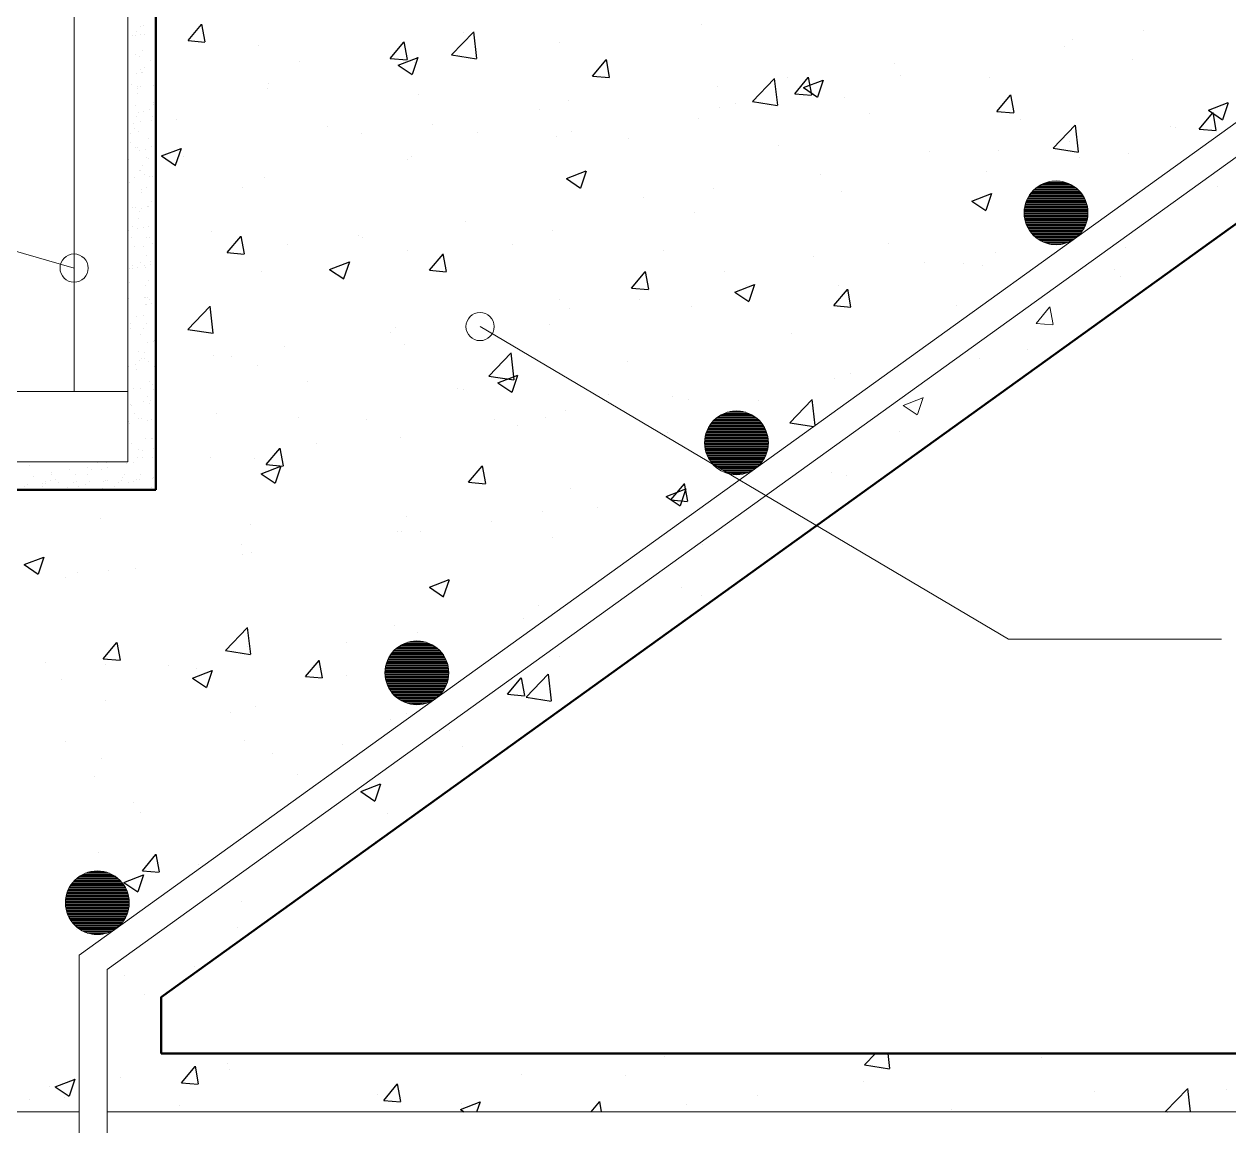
# Model space of a CAD drawing. Extents: x 233 to 569, y -241 to -74.
# Drawn here: x 542.768 to 544.905, y -166.031 to -164.076 of the extents above; entities that cross this region are included whole.
import ezdxf

# ---------------------------------------------------------------- set-up
doc = ezdxf.new("R2010")
doc.units = 0
doc.header["$MEASUREMENT"] = 0
doc.layers.get('0').update_dxf_attribs({"linetype": 'CONTINUOUS', "lineweight": 50})
for name, color, linetype, lineweight in [('AUXILIAR', 8, 'CONTINUOUS', 9), ('GRAFISMOS', 8, 'CONTINUOUS', 13), ('LINEAS', 2, 'CONTINUOUS', 20)]:
    doc.layers.add(name, color=color, linetype=linetype, lineweight=lineweight)
doc.layers.add('HATCH1', color=74, linetype='CONTINUOUS')

msp = doc.modelspace()

# ---------------------------------------------------------------- linework, layer by layer
for p, q in [((543.0111, -165.8028), (546.135, -163.5536)), ((543.0015, -164.9028), (543.0015, -164.0028)), ((541.7515, -164.9028), (543.0015, -164.9028)), ((543.0111, -165.8028), (543.0111, -165.9028)), ((543.0111, -165.9028), (546.135, -165.9028))]:
    msp.add_line(p, q)
at = {"layer": 'AUXILIAR'}
for p, q in [((542.8653, -165.7281), (546.135, -163.374)), ((542.9153, -165.7537), (546.135, -163.4356)), ((542.8565, -164.7278), (542.8565, -163.9528)), ((542.9515, -164.7278), (542.9515, -163.9528)), ((541.6109, -164.1529), (542.8565, -164.509)), ((544.5139, -165.1676), (543.5764, -164.6128)), ((544.8914, -165.1676), (544.5139, -165.1676)), ((542.8653, -165.7281), (542.8653, -167.0787)), ((542.9153, -165.7537), (542.9153, -167.0787)), ((542.8653, -166.0062), (540.3364, -166.0062)), ((546.0572, -166.0062), (542.9153, -166.0062))]:
    msp.add_line(p, q, dxfattribs=at)
at = {"layer": 'AUXILIAR', "linetype": 'Continuous'}
for p, q in [((542.9604, -164.0972), (542.9604, -164.0972)), ((542.9645, -164.0965), (542.9645, -164.0965)), ((542.9668, -164.0889), (542.9668, -164.0889)), ((542.974, -164.0795), (542.974, -164.0795)), ((542.9742, -164.0944), (542.9742, -164.0944)), ((542.979, -164.0793), (542.979, -164.0793)), ((542.9821, -164.0937), (542.9821, -164.0937)), ((542.9654, -164.1307), (542.9654, -164.1307)), ((542.9724, -164.1332), (542.9724, -164.1332)), ((542.9781, -164.1238), (542.9781, -164.1238)), ((542.9916, -164.1408), (542.9916, -164.1408)), ((542.9994, -164.132), (542.9994, -164.132)), ((542.9738, -164.1561), (542.9738, -164.1561)), ((542.9753, -164.1621), (542.9753, -164.1621)), ((542.9771, -164.1625), (542.9771, -164.1625)), ((542.9816, -164.1538), (542.9816, -164.1538)), ((542.9586, -164.1839), (542.9586, -164.1839)), ((542.9674, -164.1646), (542.9674, -164.1646)), ((542.9979, -164.1857), (542.9979, -164.1857)), ((542.9683, -164.1988), (542.9683, -164.1988)), ((542.9693, -164.187), (542.9693, -164.187)), ((542.9694, -164.1898), (542.9694, -164.1898)), ((542.9743, -164.1867), (542.9743, -164.1867)), ((542.9654, -164.2199), (542.9654, -164.2199)), ((542.9901, -164.2271), (542.9901, -164.2271)), ((542.9965, -164.2188), (542.9965, -164.2188)), ((542.9976, -164.2161), (542.9976, -164.2161)), ((542.9678, -164.2406), (542.9678, -164.2406)), ((542.9702, -164.2327), (542.9702, -164.2327)), ((542.9735, -164.2488), (542.9735, -164.2488)), ((542.98, -164.2306), (542.98, -164.2306)), ((542.9936, -164.2463), (542.9936, -164.2463)), ((542.9948, -164.2395), (542.9948, -164.2395)), ((542.9998, -164.2392), (542.9998, -164.2392)), ((542.9571, -164.2702), (542.9571, -164.2702)), ((542.9612, -164.2521), (542.9612, -164.2521)), ((542.9635, -164.2618), (542.9635, -164.2618)), ((542.9712, -164.2669), (542.9712, -164.2669)), ((542.9568, -164.2858), (542.9568, -164.2858)), ((542.9893, -164.2785), (542.9893, -164.2785)), ((542.9647, -164.2944), (542.9647, -164.2944)), ((542.9697, -164.2942), (542.9697, -164.2942)), ((542.9731, -164.3009), (542.9731, -164.3009)), ((542.9829, -164.2987), (542.9829, -164.2987)), ((542.9849, -164.3122), (542.9849, -164.3122)), ((542.9883, -164.3138), (542.9883, -164.3138)), ((542.9932, -164.2931), (542.9932, -164.2931)), ((542.9528, -164.316), (542.9528, -164.316)), ((542.972, -164.3351), (542.972, -164.3351)), ((542.9741, -164.335), (542.9741, -164.335)), ((542.9784, -164.3268), (542.9784, -164.3268)), ((542.9553, -164.3568), (542.9553, -164.3568)), ((542.9631, -164.3481), (542.9631, -164.3481)), ((542.9809, -164.3423), (542.9809, -164.3423)), ((542.9901, -164.3469), (542.9901, -164.3469)), ((542.9951, -164.3467), (542.9951, -164.3467)), ((544.5905, -164.3549), (544.6054, -164.3549)), ((542.976, -164.369), (542.976, -164.369)), ((542.9767, -164.3746), (542.9767, -164.3746)), ((542.9857, -164.3668), (542.9857, -164.3668)), ((544.5528, -164.3769), (544.6431, -164.3769)), ((544.5544, -164.3749), (544.6415, -164.3749)), ((544.5561, -164.3729), (544.6398, -164.3729)), ((544.558, -164.3709), (544.6379, -164.3709)), ((544.5602, -164.3689), (544.6358, -164.3689)), ((544.5625, -164.3669), (544.6334, -164.3669)), ((544.5651, -164.3649), (544.6308, -164.3649)), ((544.5682, -164.3629), (544.6278, -164.3629)), ((544.5716, -164.3609), (544.6243, -164.3609)), ((544.5759, -164.3589), (544.62, -164.3589)), ((544.5814, -164.3569), (544.6146, -164.3569)), ((542.9932, -164.3917), (542.9932, -164.3917)), ((544.5427, -164.3989), (544.6532, -164.3989)), ((544.5432, -164.3969), (544.6527, -164.3969)), ((544.5437, -164.3949), (544.6522, -164.3949)), ((544.5444, -164.3929), (544.6516, -164.3929)), ((544.5451, -164.3909), (544.6508, -164.3909)), ((544.5459, -164.3889), (544.65, -164.3889)), ((544.5468, -164.3869), (544.6491, -164.3869)), ((544.5478, -164.3849), (544.6482, -164.3849)), ((544.5489, -164.3829), (544.6471, -164.3829)), ((544.5501, -164.3809), (544.6459, -164.3809)), ((544.5514, -164.3789), (544.6445, -164.3789)), ((542.96, -164.4018), (542.96, -164.4018)), ((542.965, -164.4016), (542.965, -164.4016)), ((542.9723, -164.4083), (542.9723, -164.4083)), ((542.9769, -164.4031), (542.9769, -164.4031)), ((542.9868, -164.4), (542.9868, -164.4)), ((542.9886, -164.4006), (542.9886, -164.4006)), ((544.5414, -164.4089), (544.6545, -164.4089)), ((544.5414, -164.4109), (544.6545, -164.4109)), ((544.5414, -164.4129), (544.6545, -164.4129)), ((544.5415, -164.4069), (544.6544, -164.4069)), ((544.5415, -164.4149), (544.6544, -164.4149)), ((544.5417, -164.4049), (544.6542, -164.4049)), ((544.5417, -164.4169), (544.6542, -164.4169)), ((544.542, -164.4029), (544.6539, -164.4029)), ((544.542, -164.4189), (544.654, -164.4189)), ((544.5423, -164.4009), (544.6536, -164.4009)), ((544.5423, -164.4209), (544.6536, -164.4209)), ((542.9602, -164.4348), (542.9602, -164.4348)), ((542.9683, -164.4384), (542.9683, -164.4384)), ((542.9702, -164.4218), (542.9702, -164.4218)), ((542.9789, -164.4371), (542.9789, -164.4371)), ((542.9886, -164.4349), (542.9886, -164.4349)), ((543.0004, -164.4346), (543.0004, -164.4346)), ((544.5427, -164.4229), (544.6532, -164.4229)), ((544.5431, -164.4249), (544.6528, -164.4249)), ((544.5437, -164.4269), (544.6522, -164.4269)), ((544.5443, -164.4289), (544.6516, -164.4289)), ((544.545, -164.4309), (544.6509, -164.4309)), ((544.5458, -164.4329), (544.6501, -164.4329)), ((544.5467, -164.4349), (544.6492, -164.4349)), ((544.5477, -164.4369), (544.6482, -164.4369)), ((544.5488, -164.4389), (544.6471, -164.4389)), ((544.55, -164.4409), (544.646, -164.4409)), ((542.9538, -164.4431), (542.9538, -164.4431)), ((542.9585, -164.4555), (542.9585, -164.4555)), ((542.9855, -164.4543), (542.9855, -164.4543)), ((542.9905, -164.4541), (542.9905, -164.4541)), ((544.5513, -164.4429), (544.6446, -164.4429)), ((544.5527, -164.4449), (544.6432, -164.4449)), ((544.5543, -164.4469), (544.6416, -164.4469)), ((544.556, -164.4489), (544.6399, -164.4489)), ((544.5579, -164.4509), (544.638, -164.4509)), ((544.56, -164.4529), (544.6359, -164.4529)), ((544.5623, -164.4549), (544.6336, -164.4549)), ((544.5649, -164.4569), (544.6308, -164.4569)), ((544.5679, -164.4589), (544.628, -164.4589)), ((544.5714, -164.4609), (544.6245, -164.4609)), ((544.5755, -164.4629), (544.6204, -164.4629)), ((542.964, -164.4706), (542.964, -164.4706)), ((542.9798, -164.4712), (542.9798, -164.4712)), ((542.9964, -164.4648), (542.9964, -164.4648)), ((544.5809, -164.4649), (544.615, -164.4649)), ((544.5895, -164.4669), (544.6064, -164.4669)), ((542.9596, -164.5043), (542.9596, -164.5043)), ((542.9751, -164.4997), (542.9751, -164.4997)), ((542.9817, -164.5052), (542.9817, -164.5052)), ((542.985, -164.4867), (542.985, -164.4867)), ((542.9915, -164.503), (542.9915, -164.503)), ((542.9922, -164.497), (542.9922, -164.497)), ((542.9554, -164.5092), (542.9554, -164.5092)), ((542.9604, -164.509), (542.9604, -164.509)), ((542.9687, -164.5081), (542.9687, -164.5081)), ((542.9839, -164.508), (542.9839, -164.508)), ((542.952, -164.5298), (542.952, -164.5298)), ((542.9556, -164.5345), (542.9556, -164.5345)), ((542.9827, -164.5394), (542.9827, -164.5394)), ((542.9877, -164.5307), (542.9877, -164.5307)), ((542.9538, -164.5629), (542.9538, -164.5629)), ((542.9808, -164.5617), (542.9808, -164.5617)), ((542.9838, -164.5608), (542.9838, -164.5608)), ((542.9858, -164.5615), (542.9858, -164.5615)), ((542.9899, -164.5647), (542.9899, -164.5647)), ((542.9999, -164.5517), (542.9999, -164.5517)), ((542.9836, -164.573), (542.9836, -164.573)), ((542.9846, -164.5733), (542.9846, -164.5733)), ((542.9944, -164.5711), (542.9944, -164.5711)), ((542.9569, -164.6078), (542.9569, -164.6078)), ((542.9669, -164.5947), (542.9669, -164.5947)), ((542.9795, -164.5931), (542.9795, -164.5931)), ((542.9856, -164.6075), (542.9856, -164.6075)), ((542.9557, -164.6164), (542.9557, -164.6164)), ((542.9751, -164.6268), (542.9751, -164.6268)), ((542.9793, -164.6154), (542.9793, -164.6154)), ((542.9875, -164.6414), (542.9875, -164.6414)), ((542.9972, -164.6393), (542.9972, -164.6393)), ((542.9984, -164.6379), (542.9984, -164.6379)), ((542.9711, -164.6569), (542.9711, -164.6569)), ((542.9718, -164.6727), (542.9718, -164.6727)), ((542.9761, -164.6692), (542.9761, -164.6692)), ((542.9811, -164.6689), (542.9811, -164.6689)), ((542.9818, -164.6597), (542.9818, -164.6597)), ((542.9884, -164.6756), (542.9884, -164.6756)), ((542.9533, -164.6834), (542.9533, -164.6834)), ((542.9654, -164.681), (542.9654, -164.681)), ((542.9669, -164.6891), (542.9669, -164.6891)), ((542.9993, -164.6833), (542.9993, -164.6833)), ((542.9904, -164.7095), (542.9904, -164.7095)), ((542.995, -164.7155), (542.995, -164.7155)), ((543.0001, -164.7074), (543.0001, -164.7074)), ((542.9625, -164.7228), (542.9625, -164.7228)), ((542.9746, -164.7228), (542.9746, -164.7228)), ((542.9867, -164.7376), (542.9867, -164.7376)), ((542.9966, -164.7246), (542.9966, -164.7246)), ((542.9562, -164.7515), (542.9562, -164.7515)), ((542.9585, -164.753), (542.9585, -164.753)), ((542.9803, -164.746), (542.9803, -164.746)), ((542.9906, -164.7492), (542.9906, -164.7492)), ((542.9913, -164.7437), (542.9913, -164.7437)), ((542.9536, -164.7807), (542.9536, -164.7807)), ((542.9636, -164.7677), (542.9636, -164.7677)), ((542.9715, -164.7766), (542.9715, -164.7766)), ((542.9765, -164.7764), (542.9765, -164.7764)), ((542.9866, -164.7793), (542.9866, -164.7793)), ((542.9932, -164.7776), (542.9932, -164.7776)), ((543.0001, -164.7753), (543.0001, -164.7753)), ((543.9877, -164.7829), (544.0747, -164.7829)), ((543.9894, -164.7809), (544.073, -164.7809)), ((543.9913, -164.7789), (544.071, -164.7789)), ((543.9935, -164.7769), (544.0689, -164.7769)), ((543.9958, -164.7749), (544.0666, -164.7749)), ((543.9985, -164.7729), (544.0639, -164.7729)), ((544.0015, -164.7709), (544.0609, -164.7709)), ((544.005, -164.7689), (544.0574, -164.7689)), ((544.0093, -164.7669), (544.0531, -164.7669)), ((544.0148, -164.7649), (544.0476, -164.7649)), ((544.0243, -164.7629), (544.0381, -164.7629)), ((542.9542, -164.7852), (542.9542, -164.7852)), ((543.9764, -164.8049), (544.086, -164.8049)), ((543.977, -164.8029), (544.0854, -164.8029)), ((543.9776, -164.8009), (544.0848, -164.8009)), ((543.9783, -164.7989), (544.084, -164.7989)), ((543.9791, -164.7969), (544.0832, -164.7969)), ((543.98, -164.7949), (544.0823, -164.7949)), ((543.981, -164.7929), (544.0814, -164.7929)), ((543.9821, -164.7909), (544.0803, -164.7909)), ((543.9833, -164.7889), (544.0791, -164.7889)), ((543.9847, -164.7869), (544.0777, -164.7869)), ((543.9861, -164.7849), (544.0763, -164.7849)), ((542.959, -164.8196), (542.959, -164.8196)), ((542.9824, -164.8116), (542.9824, -164.8116)), ((542.9942, -164.8118), (542.9942, -164.8118)), ((542.9951, -164.8109), (542.9951, -164.8109)), ((543.9746, -164.8189), (544.0878, -164.8189)), ((543.9747, -164.8169), (544.0877, -164.8169)), ((543.9747, -164.8209), (544.0877, -164.8209)), ((543.9748, -164.8149), (544.0876, -164.8149)), ((543.9748, -164.8229), (544.0876, -164.8229)), ((543.9749, -164.8249), (544.0875, -164.8249)), ((543.975, -164.8129), (544.0874, -164.8129)), ((543.9752, -164.8109), (544.0872, -164.8109)), ((543.9752, -164.8269), (544.0872, -164.8269)), ((543.9755, -164.8089), (544.0868, -164.8089)), ((543.9759, -164.8069), (544.0864, -164.8069)), ((542.9685, -164.8456), (542.9685, -164.8456)), ((542.97, -164.8303), (542.97, -164.8303)), ((542.9779, -164.8453), (542.9779, -164.8453)), ((542.9785, -164.8326), (542.9785, -164.8326)), ((542.9961, -164.8458), (542.9961, -164.8458)), ((542.9969, -164.8291), (542.9969, -164.8291)), ((543.9755, -164.8289), (544.0869, -164.8289)), ((543.9759, -164.8309), (544.0865, -164.8309)), ((543.9764, -164.8329), (544.086, -164.8329)), ((543.9769, -164.8349), (544.0855, -164.8349)), ((543.9775, -164.8369), (544.0849, -164.8369)), ((543.9782, -164.8389), (544.0842, -164.8389)), ((543.979, -164.8409), (544.0834, -164.8409)), ((543.9799, -164.8429), (544.0825, -164.8429)), ((543.9809, -164.8449), (544.0815, -164.8449)), ((543.982, -164.8469), (544.0804, -164.8469)), ((542.7685, -164.8532), (542.7685, -164.8532)), ((542.7774, -164.8599), (542.7774, -164.8599)), ((542.8332, -164.8533), (542.8332, -164.8533)), ((542.8488, -164.866), (542.8488, -164.866)), ((542.8809, -164.8623), (542.8809, -164.8623)), ((542.8875, -164.8669), (542.8875, -164.8669)), ((542.8975, -164.8539), (542.8975, -164.8539)), ((542.9053, -164.8659), (542.9053, -164.8659)), ((542.9135, -164.8549), (542.9135, -164.8549)), ((542.9151, -164.8637), (542.9151, -164.8637)), ((542.9502, -164.8559), (542.9502, -164.8559)), ((542.9621, -164.854), (542.9621, -164.854)), ((543.9832, -164.8489), (544.0792, -164.8489)), ((543.9845, -164.8509), (544.0779, -164.8509)), ((543.9859, -164.8529), (544.0765, -164.8529)), ((543.9874, -164.8549), (544.0749, -164.8549)), ((543.9892, -164.8569), (544.0732, -164.8569)), ((543.9923, -164.8589), (544.0713, -164.8589)), ((543.9957, -164.8609), (544.0692, -164.8609)), ((543.9991, -164.8629), (544.0669, -164.8629)), ((544.0025, -164.8649), (544.0642, -164.8649)), ((544.0058, -164.8669), (544.0613, -164.8669)), ((544.0092, -164.8689), (544.0579, -164.8689)), ((542.7838, -164.8793), (542.7838, -164.8793)), ((542.8052, -164.8911), (542.8052, -164.8911)), ((542.8065, -164.8881), (542.8065, -164.8881)), ((542.8145, -164.886), (542.8145, -164.886)), ((542.8164, -164.8719), (542.8164, -164.8719)), ((542.8165, -164.8751), (542.8165, -164.8751)), ((542.8243, -164.8839), (542.8243, -164.8839)), ((542.8288, -164.89), (542.8288, -164.89)), ((542.8557, -164.8889), (542.8557, -164.8889)), ((542.8594, -164.8761), (542.8594, -164.8761)), ((542.8607, -164.8886), (542.8607, -164.8886)), ((542.8811, -164.8752), (542.8811, -164.8752)), ((542.8843, -164.8876), (542.8843, -164.8876)), ((542.909, -164.8886), (542.909, -164.8886)), ((542.9113, -164.8864), (542.9113, -164.8864)), ((542.9163, -164.8862), (542.9163, -164.8862)), ((542.9354, -164.8887), (542.9354, -164.8887)), ((542.9399, -164.8852), (542.9399, -164.8852)), ((542.9416, -164.8813), (542.9416, -164.8813)), ((542.9454, -164.8757), (542.9454, -164.8757)), ((542.9521, -164.8899), (542.9521, -164.8899)), ((542.9619, -164.8877), (542.9619, -164.8877)), ((542.9668, -164.884), (542.9668, -164.884)), ((542.9718, -164.8838), (542.9718, -164.8838)), ((542.974, -164.8754), (542.974, -164.8754)), ((542.9954, -164.8828), (542.9954, -164.8828)), ((542.9971, -164.8799), (542.9971, -164.8799)), ((544.0126, -164.8709), (544.0538, -164.8709)), ((544.016, -164.8729), (544.0485, -164.8729)), ((544.0223, -164.8749), (544.0401, -164.8749)), ((542.7686, -164.8962), (542.7686, -164.8962)), ((542.7732, -164.8925), (542.7732, -164.8925)), ((542.8001, -164.8964), (542.8001, -164.8964)), ((542.8002, -164.8913), (542.8002, -164.8913)), ((542.8445, -164.8983), (542.8445, -164.8983)), ((542.8644, -164.8969), (542.8644, -164.8969)), ((542.8769, -164.8924), (542.8769, -164.8924)), ((542.9063, -164.9001), (542.9063, -164.9001)), ((542.929, -164.8971), (542.929, -164.8971)), ((542.9934, -164.8976), (542.9934, -164.8976)), ((543.4227, -165.1889), (543.5061, -165.1889)), ((543.4247, -165.1869), (543.5042, -165.1869)), ((543.4268, -165.1849), (543.5021, -165.1849)), ((543.4292, -165.1829), (543.4997, -165.1829)), ((543.4318, -165.1809), (543.497, -165.1809)), ((543.4349, -165.1789), (543.494, -165.1789)), ((543.4384, -165.1769), (543.4905, -165.1769)), ((543.4427, -165.1749), (543.4862, -165.1749)), ((543.4483, -165.1729), (543.4806, -165.1729)), ((543.4582, -165.1709), (543.4707, -165.1709)), ((543.4102, -165.2109), (543.5186, -165.2109)), ((543.4109, -165.2089), (543.518, -165.2089)), ((543.4116, -165.2069), (543.5173, -165.2069)), ((543.4124, -165.2049), (543.5164, -165.2049)), ((543.4133, -165.2029), (543.5155, -165.2029)), ((543.4143, -165.2009), (543.5146, -165.2009)), ((543.4154, -165.1989), (543.5135, -165.1989)), ((543.4166, -165.1969), (543.5122, -165.1969)), ((543.4179, -165.1949), (543.5109, -165.1949)), ((543.4194, -165.1929), (543.5095, -165.1929)), ((543.421, -165.1909), (543.5079, -165.1909)), ((543.4079, -165.2249), (543.5209, -165.2249)), ((543.4079, -165.2269), (543.521, -165.2269)), ((543.4079, -165.2289), (543.521, -165.2289)), ((543.408, -165.2229), (543.5208, -165.2229)), ((543.408, -165.2309), (543.5209, -165.2309)), ((543.4082, -165.2209), (543.5206, -165.2209)), ((543.4082, -165.2329), (543.5207, -165.2329)), ((543.4085, -165.2189), (543.5204, -165.2189)), ((543.4088, -165.2169), (543.5201, -165.2169)), ((543.4092, -165.2149), (543.5197, -165.2149)), ((543.4097, -165.2129), (543.5192, -165.2129)), ((543.4084, -165.2349), (543.5205, -165.2349)), ((543.4087, -165.2369), (543.5201, -165.2369)), ((543.4091, -165.2389), (543.5198, -165.2389)), ((543.4096, -165.2409), (543.5193, -165.2409)), ((543.4101, -165.2429), (543.5187, -165.2429)), ((543.4107, -165.2449), (543.5181, -165.2449)), ((543.4114, -165.2469), (543.5174, -165.2469)), ((543.4122, -165.2489), (543.5166, -165.2489)), ((543.4131, -165.2509), (543.5157, -165.2509)), ((543.4141, -165.2529), (543.5148, -165.2529)), ((543.4152, -165.2549), (543.5137, -165.2549)), ((543.4163, -165.2569), (543.5125, -165.2569)), ((543.4176, -165.2589), (543.5112, -165.2589)), ((543.4191, -165.2609), (543.5098, -165.2609)), ((543.4206, -165.2629), (543.5082, -165.2629)), ((543.4223, -165.2649), (543.5065, -165.2649)), ((543.4242, -165.2669), (543.5046, -165.2669)), ((543.4263, -165.2689), (543.5026, -165.2689)), ((543.4286, -165.2709), (543.5002, -165.2709)), ((543.4312, -165.2729), (543.4975, -165.2729)), ((543.4342, -165.2749), (543.4947, -165.2749)), ((543.4376, -165.2769), (543.4913, -165.2769)), ((543.4417, -165.2789), (543.4872, -165.2789)), ((543.4469, -165.2809), (543.4819, -165.2809)), ((543.4551, -165.2829), (543.4738, -165.2829)), ((542.858, -165.5949), (542.9374, -165.5949)), ((542.8601, -165.5929), (542.9352, -165.5929)), ((542.8625, -165.5909), (542.9329, -165.5909)), ((542.8651, -165.5889), (542.9302, -165.5889)), ((542.8682, -165.5869), (542.9271, -165.5869)), ((542.8718, -165.5849), (542.9236, -165.5849)), ((542.8761, -165.5829), (542.9192, -165.5829)), ((542.8818, -165.5809), (542.9136, -165.5809)), ((542.8921, -165.5789), (542.9033, -165.5789)), ((542.8441, -165.6169), (542.9512, -165.6169)), ((542.8449, -165.6149), (542.9505, -165.6149)), ((542.8457, -165.6129), (542.9497, -165.6129)), ((542.8466, -165.6109), (542.9487, -165.6109)), ((542.8476, -165.6089), (542.9477, -165.6089)), ((542.8487, -165.6069), (542.9466, -165.6069)), ((542.8499, -165.6049), (542.9454, -165.6049)), ((542.8512, -165.6029), (542.9441, -165.6029)), ((542.8527, -165.6009), (542.9427, -165.6009)), ((542.8543, -165.5989), (542.9411, -165.5989)), ((542.856, -165.5969), (542.9393, -165.5969)), ((542.8411, -165.6329), (542.9542, -165.6329)), ((542.8411, -165.6349), (542.9542, -165.6349)), ((542.8411, -165.6369), (542.9542, -165.6369)), ((542.8412, -165.6389), (542.9541, -165.6389)), ((542.8413, -165.6309), (542.9541, -165.6309)), ((542.8415, -165.6289), (542.9539, -165.6289)), ((542.8417, -165.6269), (542.9536, -165.6269)), ((542.842, -165.6249), (542.9533, -165.6249)), ((542.8425, -165.6229), (542.9529, -165.6229)), ((542.8429, -165.6209), (542.9524, -165.6209)), ((542.8435, -165.6189), (542.9518, -165.6189)), ((542.8414, -165.6409), (542.9539, -165.6409)), ((542.8416, -165.6429), (542.9537, -165.6429)), ((542.8419, -165.6449), (542.9534, -165.6449)), ((542.8423, -165.6469), (542.953, -165.6469)), ((542.8428, -165.6489), (542.9525, -165.6489)), ((542.8433, -165.6509), (542.952, -165.6509)), ((542.8439, -165.6529), (542.9514, -165.6529)), ((542.8446, -165.6549), (542.9507, -165.6549)), ((542.8454, -165.6569), (542.9499, -165.6569)), ((542.8463, -165.6589), (542.949, -165.6589)), ((542.8473, -165.6609), (542.948, -165.6609)), ((542.8484, -165.6629), (542.947, -165.6629)), ((542.8495, -165.6649), (542.9458, -165.6649)), ((542.8508, -165.6669), (542.9445, -165.6669)), ((542.8522, -165.6689), (542.9431, -165.6689)), ((542.8538, -165.6709), (542.9415, -165.6709)), ((542.8555, -165.6729), (542.9398, -165.6729)), ((542.8574, -165.6749), (542.9379, -165.6749)), ((542.8595, -165.6769), (542.9359, -165.6769)), ((542.8618, -165.6789), (542.9336, -165.6789)), ((542.8644, -165.6809), (542.9308, -165.6809)), ((542.8673, -165.6829), (542.928, -165.6829)), ((542.8707, -165.6849), (542.9246, -165.6849)), ((542.8748, -165.6869), (542.9206, -165.6869)), ((542.8799, -165.6889), (542.9154, -165.6889)), ((542.8879, -165.6909), (542.9074, -165.6909))]:
    msp.add_line(p, q, dxfattribs=at)
at = {"layer": 'AUXILIAR', "color": 1}
msp.add_line((542.8565, -164.7278), (542.0558, -164.7278), dxfattribs=at)
at = {"layer": 'AUXILIAR'}
for centre in [(544.598, -164.411), (544.0312, -164.8191), (543.4644, -165.2272), (542.8977, -165.6352)]:
    msp.add_circle(centre, 0.0566, dxfattribs=at)
for centre, start, end in [((542.8565, -164.509), 0, 180), ((542.8565, -164.509), 180, 0), ((543.5764, -164.6128), 0, 180), ((543.5764, -164.6128), 180, 0)]:
    msp.add_arc(centre, 0.025, start, end, dxfattribs=at)
at = {"layer": 'GRAFISMOS', "color": 72, "linetype": 'Continuous'}
for p, q in [((544.8844, -164.3648), (544.8844, -164.3648)), ((544.7205, -164.4719), (544.7205, -164.4719)), ((544.7016, -164.5117), (544.7016, -164.5117)), ((544.7126, -164.5246), (544.7126, -164.5246)), ((544.5625, -164.6071), (544.5866, -164.5784)), ((544.593, -164.6092), (544.5872, -164.5779)), ((544.5625, -164.6071), (544.5924, -164.6097)), ((544.5475, -164.6541), (544.5475, -164.6541)), ((544.4619, -164.6703), (544.4619, -164.6703)), ((544.3267, -164.7528), (544.3617, -164.7394)), ((544.3521, -164.7691), (544.3623, -164.7389)), ((544.3267, -164.7528), (544.3516, -164.7696)), ((544.3374, -164.7559), (544.3374, -164.7559)), ((544.3204, -164.7997), (544.3204, -164.7997)), ((544.1991, -164.872), (544.1991, -164.872)), ((544.2266, -164.8763), (544.2266, -164.8763))]:
    msp.add_line(p, q, dxfattribs=at)
at = {"layer": 'HATCH1', "linetype": 'Continuous'}
for p, q in [((543.0586, -164.1055), (543.0827, -164.0768)), ((543.0891, -164.1076), (543.0833, -164.0763)), ((543.9698, -164.0772), (543.9698, -164.0772)), ((543.5258, -164.1308), (543.5647, -164.0902)), ((543.5477, -164.0917), (543.5477, -164.0917)), ((543.5708, -164.1374), (543.5652, -164.0899)), ((544.7527, -164.0874), (544.7527, -164.0874)), ((543.0586, -164.1055), (543.0885, -164.1081)), ((543.1827, -164.1142), (543.1827, -164.1142)), ((543.4173, -164.1369), (543.4414, -164.1082)), ((543.4477, -164.139), (543.4419, -164.1077)), ((543.7173, -164.1092), (543.7173, -164.1092)), ((544.6134, -164.1165), (544.6134, -164.1165)), ((544.6276, -164.1039), (544.6276, -164.1039)), ((543.2561, -164.1417), (543.2561, -164.1417)), ((543.4173, -164.1369), (543.4472, -164.1395)), ((543.4313, -164.1489), (543.4664, -164.1354)), ((543.4568, -164.1652), (543.4669, -164.1349)), ((543.5258, -164.1308), (543.5702, -164.1377)), ((543.7759, -164.1683), (543.8, -164.1395)), ((543.8063, -164.1704), (543.8005, -164.139)), ((544.7327, -164.139), (544.7327, -164.139)), ((543.4313, -164.1489), (543.4562, -164.1657)), ((543.4605, -164.1444), (543.4605, -164.1444)), ((544.3118, -164.1455), (544.3118, -164.1455)), ((543.2008, -164.1819), (543.2008, -164.1819)), ((543.7759, -164.1683), (543.8058, -164.1709)), ((544.0594, -164.2135), (544.0983, -164.173)), ((544.1044, -164.2201), (544.0989, -164.1726)), ((544.1224, -164.1704), (544.1224, -164.1704)), ((544.1345, -164.1996), (544.1586, -164.1709)), ((544.1499, -164.1889), (544.1849, -164.1755)), ((544.165, -164.2018), (544.1592, -164.1704)), ((544.1753, -164.2052), (544.1855, -164.175)), ((544.3218, -164.1666), (544.3218, -164.1666)), ((544.4801, -164.171), (544.4801, -164.171)), ((543.1996, -164.1898), (543.1996, -164.1898)), ((543.4666, -164.2011), (543.4666, -164.2011)), ((543.9972, -164.1869), (543.9972, -164.1869)), ((544.1345, -164.1996), (544.1644, -164.2023)), ((544.1499, -164.1889), (544.1748, -164.2057)), ((544.2234, -164.2062), (544.2234, -164.2062)), ((544.4932, -164.231), (544.5173, -164.2023)), ((544.5236, -164.2331), (544.5178, -164.2018)), ((543.6815, -164.2285), (543.6815, -164.2285)), ((543.7335, -164.2124), (543.7335, -164.2124)), ((544.0004, -164.2237), (544.0004, -164.2237)), ((544.0302, -164.2166), (544.0302, -164.2166)), ((544.0594, -164.2135), (544.1038, -164.2204)), ((544.8685, -164.229), (544.9035, -164.2155)), ((544.8939, -164.2452), (544.904, -164.215)), ((543.0382, -164.2457), (543.0382, -164.2457)), ((543.9637, -164.2437), (543.9637, -164.2437)), ((544.2673, -164.2349), (544.2673, -164.2349)), ((544.4932, -164.231), (544.523, -164.2336)), ((544.5342, -164.2462), (544.5342, -164.2462)), ((544.8518, -164.2624), (544.8759, -164.2337)), ((544.8685, -164.229), (544.8933, -164.2457)), ((544.8822, -164.2645), (544.8764, -164.2332)), ((543.3051, -164.257), (543.3051, -164.257)), ((543.3669, -164.2699), (543.3669, -164.2699)), ((543.4921, -164.2534), (543.4921, -164.2534)), ((543.572, -164.2683), (543.572, -164.2683)), ((543.7387, -164.2667), (543.7387, -164.2667)), ((544.593, -164.2963), (544.6319, -164.2557)), ((544.638, -164.3029), (544.6325, -164.2554)), ((544.8011, -164.2575), (544.8011, -164.2575)), ((544.8106, -164.2597), (544.8106, -164.2597)), ((544.8518, -164.2624), (544.8817, -164.265)), ((543.7112, -164.2757), (543.7112, -164.2757)), ((543.8389, -164.2796), (543.8389, -164.2796)), ((544.1058, -164.2908), (544.1058, -164.2908)), ((544.6212, -164.2846), (544.6212, -164.2846)), ((543.0112, -164.3101), (543.0462, -164.2967)), ((543.0112, -164.3101), (543.0361, -164.3269)), ((543.0366, -164.3264), (543.0468, -164.2962)), ((543.0512, -164.3115), (543.0512, -164.3115)), ((543.4545, -164.3109), (543.4545, -164.3109)), ((544.3727, -164.3021), (544.3727, -164.3021)), ((544.496, -164.3011), (544.496, -164.3011)), ((544.593, -164.2963), (544.6375, -164.3032)), ((544.6396, -164.3134), (544.6396, -164.3134)), ((544.7266, -164.3054), (544.7266, -164.3054)), ((543.4471, -164.3167), (543.4471, -164.3167)), ((543.1948, -164.3484), (543.1948, -164.3484)), ((543.7298, -164.3502), (543.7648, -164.3367)), ((543.7298, -164.3502), (543.7547, -164.367)), ((543.7552, -164.3665), (543.7653, -164.3362)), ((544.1802, -164.3427), (544.1802, -164.3427)), ((544.4741, -164.3374), (544.4741, -164.3374)), ((543.1555, -164.3668), (543.1555, -164.3668)), ((543.9909, -164.3676), (543.9909, -164.3676)), ((544.2173, -164.3726), (544.2173, -164.3726)), ((544.4484, -164.3902), (544.4834, -164.3768)), ((544.4738, -164.4065), (544.4839, -164.3763)), ((543.8657, -164.3841), (543.8657, -164.3841)), ((544.4484, -164.3902), (544.4732, -164.407)), ((543.9576, -164.4101), (543.9576, -164.4101)), ((543.5499, -164.4257), (543.5499, -164.4257)), ((543.7051, -164.4421), (543.7051, -164.4421)), ((543.1002, -164.444), (543.1002, -164.444)), ((543.128, -164.4816), (543.1521, -164.4529)), ((543.1584, -164.4837), (543.1527, -164.4524)), ((543.3606, -164.4506), (543.3606, -164.4506)), ((543.3671, -164.4553), (543.3671, -164.4553)), ((543.128, -164.4816), (543.1579, -164.4842)), ((543.2354, -164.4671), (543.2354, -164.4671)), ((543.4484, -164.4773), (543.4484, -164.4773)), ((543.4866, -164.513), (543.5108, -164.4843)), ((543.5171, -164.5151), (543.5113, -164.4838)), ((543.634, -164.4665), (543.634, -164.4665)), ((543.9009, -164.4778), (543.9009, -164.4778)), ((544.3012, -164.4649), (544.3012, -164.4649)), ((544.4897, -164.4819), (544.4897, -164.4819)), ((543.3097, -164.5115), (543.3447, -164.498)), ((543.3351, -164.5277), (543.3452, -164.4975)), ((544.1678, -164.4891), (544.1678, -164.4891)), ((544.3645, -164.4983), (544.3645, -164.4983)), ((544.4347, -164.5004), (544.4347, -164.5004)), ((544.468, -164.5039), (544.468, -164.5039)), ((543.1887, -164.5148), (543.1887, -164.5148)), ((543.3097, -164.5115), (543.3346, -164.5282)), ((543.4866, -164.513), (543.5165, -164.5156)), ((543.8453, -164.5444), (543.8694, -164.5156)), ((543.8757, -164.5465), (543.8699, -164.5151)), ((544.0096, -164.5149), (544.0096, -164.5149)), ((543.8453, -164.5444), (543.8752, -164.547)), ((544.0283, -164.5515), (544.0633, -164.5381)), ((544.0487, -164.5399), (544.0487, -164.5399)), ((544.0537, -164.5678), (544.0638, -164.5376)), ((544.2039, -164.5757), (544.228, -164.547)), ((544.2113, -164.5391), (544.2113, -164.5391)), ((544.2343, -164.5779), (544.2285, -164.5465)), ((543.718, -164.565), (543.718, -164.565)), ((543.8593, -164.5648), (543.8593, -164.5648)), ((544.0283, -164.5515), (544.0531, -164.5683)), ((543.0584, -164.6178), (543.0974, -164.5773)), ((543.1034, -164.6244), (543.0979, -164.5769)), ((543.7342, -164.5813), (543.7342, -164.5813)), ((543.9516, -164.5766), (543.9516, -164.5766)), ((544.2039, -164.5757), (544.2338, -164.5784)), ((544.421, -164.5747), (544.421, -164.5747)), ((543.699, -164.6086), (543.699, -164.6086)), ((543.0584, -164.6178), (543.1029, -164.6247)), ((543.4184, -164.6229), (543.4184, -164.6229)), ((543.4264, -164.6151), (543.4264, -164.6151)), ((544.1294, -164.6247), (544.1294, -164.6247)), ((543.229, -164.6478), (543.229, -164.6478)), ((543.4423, -164.6438), (543.4423, -164.6438)), ((543.1039, -164.6643), (543.1039, -164.6643)), ((543.1348, -164.6651), (543.1348, -164.6651)), ((543.592, -164.7006), (543.631, -164.66)), ((543.6371, -164.7072), (543.6315, -164.6597)), ((543.8378, -164.6748), (543.8378, -164.6748)), ((543.1826, -164.6813), (543.1826, -164.6813)), ((544.233, -164.6955), (544.233, -164.6955)), ((543.0028, -164.6995), (543.0028, -164.6995)), ((543.2697, -164.7108), (543.2697, -164.7108)), ((543.592, -164.7006), (543.6365, -164.7075)), ((543.6081, -164.7128), (543.6432, -164.6993)), ((543.6081, -164.7128), (543.633, -164.7295)), ((543.6336, -164.729), (543.6437, -164.6988)), ((544.2052, -164.7055), (544.2052, -164.7055)), ((543.5366, -164.722), (543.5366, -164.722)), ((543.5462, -164.7248), (543.5462, -164.7248)), ((543.8035, -164.7333), (543.8035, -164.7333)), ((543.9172, -164.7371), (543.9172, -164.7371)), ((543.7278, -164.762), (543.7278, -164.762)), ((543.9455, -164.743), (543.9455, -164.743)), ((544.0704, -164.7446), (544.0704, -164.7446)), ((544.1257, -164.7834), (544.1646, -164.7428)), ((544.1705, -164.7884), (544.1652, -164.7425)), ((543.1082, -164.7667), (543.1082, -164.7667)), ((543.2546, -164.7749), (543.2546, -164.7749)), ((543.3751, -164.7779), (543.3751, -164.7779)), ((543.6026, -164.7785), (543.6026, -164.7785)), ((543.6929, -164.775), (543.6929, -164.775)), ((544.1257, -164.7834), (544.1683, -164.79)), ((543.642, -164.7892), (543.642, -164.7892)), ((543.909, -164.8005), (543.909, -164.8005)), ((543.2869, -164.8201), (543.2869, -164.8201)), ((543.4362, -164.8102), (543.4362, -164.8102)), ((543.0975, -164.845), (543.0975, -164.845)), ((543.1765, -164.8477), (543.1765, -164.8477)), ((543.1974, -164.8577), (543.2215, -164.829)), ((543.2278, -164.8598), (543.222, -164.8285)), ((543.188, -164.874), (543.223, -164.8606)), ((543.1974, -164.8577), (543.2273, -164.8603)), ((543.2134, -164.8903), (543.2236, -164.8601)), ((543.556, -164.8891), (543.5801, -164.8604)), ((543.5864, -164.8912), (543.5807, -164.8599)), ((543.188, -164.874), (543.2129, -164.8908)), ((543.556, -164.8891), (543.5859, -164.8917)), ((543.7372, -164.8998), (543.7372, -164.8998)), ((543.9066, -164.9141), (543.9416, -164.9006)), ((543.9147, -164.9205), (543.9388, -164.8917)), ((543.932, -164.9303), (543.9421, -164.9001)), ((543.9451, -164.9226), (543.9393, -164.8912)), ((543.9394, -164.9095), (543.9394, -164.9095)), ((543.9066, -164.9141), (543.9315, -164.9308)), ((543.9147, -164.9205), (543.9445, -164.9231)), ((542.9033, -164.9536), (542.9033, -164.9536)), ((543.4456, -164.9499), (543.4456, -164.9499)), ((543.6869, -164.9415), (543.6869, -164.9415)), ((543.7856, -164.9343), (543.7856, -164.9343)), ((543.1702, -164.9649), (543.1702, -164.9649)), ((543.4371, -164.9762), (543.4371, -164.9762)), ((543.4711, -164.9757), (543.4711, -164.9757)), ((543.5963, -164.9592), (543.5963, -164.9592)), ((543.4301, -164.9767), (543.4301, -164.9767)), ((543.7041, -164.9875), (543.7041, -164.9875)), ((543.154, -164.9999), (543.154, -164.9999)), ((543.1553, -165.0173), (543.1553, -165.0173)), ((543.1704, -165.0142), (543.1704, -165.0142)), ((543.971, -164.9988), (543.971, -164.9988)), ((542.7679, -165.0353), (542.8029, -165.0219)), ((542.7679, -165.0353), (542.7928, -165.0521)), ((542.7933, -165.0516), (542.8035, -165.0214)), ((542.8408, -165.0587), (542.8408, -165.0587)), ((542.8624, -165.05), (542.8624, -165.05)), ((542.9179, -165.0462), (542.9179, -165.0462)), ((542.966, -165.0422), (542.966, -165.0422)), ((543.4865, -165.0753), (543.5215, -165.0619)), ((543.5119, -165.0916), (543.522, -165.0614)), ((543.4865, -165.0753), (543.5114, -165.0921)), ((543.9333, -165.0759), (543.9333, -165.0759)), ((543.9699, -165.0899), (543.9699, -165.0899)), ((543.6808, -165.1079), (543.6808, -165.1079)), ((543.1247, -165.1877), (543.1637, -165.1471)), ((543.1697, -165.1942), (543.1642, -165.1467)), ((543.4241, -165.1431), (543.4241, -165.1431)), ((543.6541, -165.1315), (543.6541, -165.1315)), ((543.4647, -165.1564), (543.4647, -165.1564)), ((542.9081, -165.2024), (542.9322, -165.1737)), ((542.9386, -165.2045), (542.9328, -165.1732)), ((543.1247, -165.1877), (543.1692, -165.1946)), ((543.1644, -165.1806), (543.1644, -165.1806)), ((543.3396, -165.1729), (543.3396, -165.1729)), ((542.806, -165.2091), (542.806, -165.2091)), ((542.9081, -165.2024), (542.938, -165.205)), ((543.2668, -165.2338), (543.2909, -165.2051)), ((543.2972, -165.2359), (543.2914, -165.2046)), ((543.7165, -165.1981), (543.7165, -165.1981)), ((542.9118, -165.2126), (542.9118, -165.2126)), ((543.0238, -165.2145), (543.0238, -165.2145)), ((543.0664, -165.2366), (543.1014, -165.2232)), ((543.0729, -165.2204), (543.0729, -165.2204)), ((543.0918, -165.2529), (543.1019, -165.2227)), ((543.3398, -165.2317), (543.3398, -165.2317)), ((543.6583, -165.2704), (543.6973, -165.2298)), ((543.7034, -165.277), (543.6978, -165.2295)), ((542.8344, -165.2394), (542.8344, -165.2394)), ((543.0664, -165.2366), (543.0912, -165.2534)), ((543.2668, -165.2338), (543.2967, -165.2364)), ((543.6254, -165.2652), (543.6495, -165.2364)), ((543.6558, -165.2673), (543.65, -165.236)), ((543.6254, -165.2652), (543.6553, -165.2678)), ((543.6583, -165.2704), (543.7028, -165.2773)), ((543.6747, -165.2744), (543.6747, -165.2744)), ((542.9114, -165.2763), (542.9114, -165.2763)), ((543.1783, -165.2876), (543.1783, -165.2876)), ((543.1333, -165.2982), (543.1333, -165.2982)), ((543.418, -165.3096), (543.418, -165.3096)), ((543.4452, -165.2989), (543.4452, -165.2989)), ((543.5226, -165.3287), (543.5226, -165.3287)), ((542.8418, -165.3483), (542.8418, -165.3483)), ((543.1583, -165.3471), (543.1583, -165.3471)), ((543.3332, -165.3537), (543.3332, -165.3537)), ((543.5447, -165.358), (543.5447, -165.358)), ((542.9057, -165.3791), (542.9057, -165.3791)), ((543.208, -165.3701), (543.208, -165.3701)), ((542.8923, -165.4117), (542.8923, -165.4117)), ((543.2532, -165.408), (543.2532, -165.408)), ((543.3648, -165.4379), (543.3998, -165.4245)), ((543.3902, -165.4542), (543.4004, -165.424)), ((543.3648, -165.4379), (543.3897, -165.4547)), ((542.9616, -165.4581), (542.9616, -165.4581)), ((542.9734, -165.4746), (542.9734, -165.4746)), ((543.4119, -165.476), (543.4119, -165.476)), ((543.1522, -165.5135), (543.1522, -165.5135)), ((543.391, -165.5259), (543.391, -165.5259)), ((542.8996, -165.5455), (542.8996, -165.5455)), ((542.9775, -165.5785), (543.0016, -165.5498)), ((543.0079, -165.5806), (543.0022, -165.5493)), ((543.2017, -165.5509), (543.2017, -165.5509)), ((543.0765, -165.5673), (543.0765, -165.5673)), ((542.9447, -165.5992), (542.9797, -165.5857)), ((542.9701, -165.6155), (542.9803, -165.5852)), ((542.9775, -165.5785), (543.0074, -165.5811)), ((542.9447, -165.5992), (542.9696, -165.616)), ((543.1525, -165.6331), (543.1525, -165.6331)), ((543.1461, -165.68), (543.1461, -165.68)), ((542.8609, -165.6831), (542.8609, -165.6831)), ((542.945, -165.7645), (542.945, -165.7645)), ((543.0701, -165.7481), (543.0701, -165.7481)), ((542.9814, -165.7972), (542.9814, -165.7972)), ((543.9029, -165.9082), (543.9029, -165.9082)), ((544.2582, -165.923), (544.2776, -165.9028)), ((544.3033, -165.9296), (544.3001, -165.9028)), ((544.5728, -165.91), (544.5728, -165.91)), ((543.0469, -165.9546), (543.071, -165.9259)), ((543.0773, -165.9567), (543.0715, -165.9254)), ((543.128, -165.9203), (543.128, -165.9203)), ((543.1319, -165.9314), (543.1319, -165.9314)), ((544.2582, -165.923), (544.3027, -165.9299)), ((542.8231, -165.9618), (542.8581, -165.9483)), ((542.8485, -165.978), (542.8586, -165.9478)), ((542.9386, -165.9453), (542.9386, -165.9453)), ((543.0469, -165.9546), (543.0768, -165.9572)), ((543.4055, -165.986), (543.4296, -165.9573)), ((543.4359, -165.9881), (543.4302, -165.9568)), ((543.6504, -165.9402), (543.6504, -165.9402)), ((543.8349, -165.9411), (543.8349, -165.9411)), ((544.2571, -165.9516), (544.2571, -165.9516)), ((542.8134, -165.9618), (542.8134, -165.9618)), ((542.8231, -165.9618), (542.8479, -165.9785)), ((543.3937, -165.9754), (543.3937, -165.9754)), ((544.0677, -165.9765), (544.0677, -165.9765)), ((544.6658, -165.9699), (544.6658, -165.9699)), ((544.7919, -166.0058), (544.8308, -165.9652)), ((544.8362, -166.0062), (544.8314, -165.9648)), ((544.9006, -165.9659), (544.9006, -165.9659)), ((542.7765, -165.9842), (542.7765, -165.9842)), ((542.8403, -165.9814), (542.8403, -165.9814)), ((543.0435, -165.9955), (543.0435, -165.9955)), ((543.4055, -165.986), (543.4354, -165.9886)), ((543.5416, -166.0018), (543.5766, -165.9884)), ((543.5416, -166.0018), (543.5482, -166.0062)), ((543.5433, -165.9911), (543.5433, -165.9911)), ((543.571, -166.0062), (543.5772, -165.9879)), ((543.7735, -166.0062), (543.7883, -165.9886)), ((543.7921, -166.0062), (543.7888, -165.9881)), ((543.9425, -165.993), (543.9425, -165.993)), ((544.4133, -166.0019), (544.4133, -166.0019)), ((544.7919, -166.0058), (544.7948, -166.0062))]:
    msp.add_line(p, q, dxfattribs=at)
at = {"layer": 'LINEAS'}
for p, q in [((541.6054, -164.7278), (542.9515, -164.7278)), ((542.9515, -164.7278), (542.9515, -164.8528)), ((541.5565, -164.8528), (542.9515, -164.8528))]:
    msp.add_line(p, q, dxfattribs=at)

doc.saveas('drawing.dxf')
